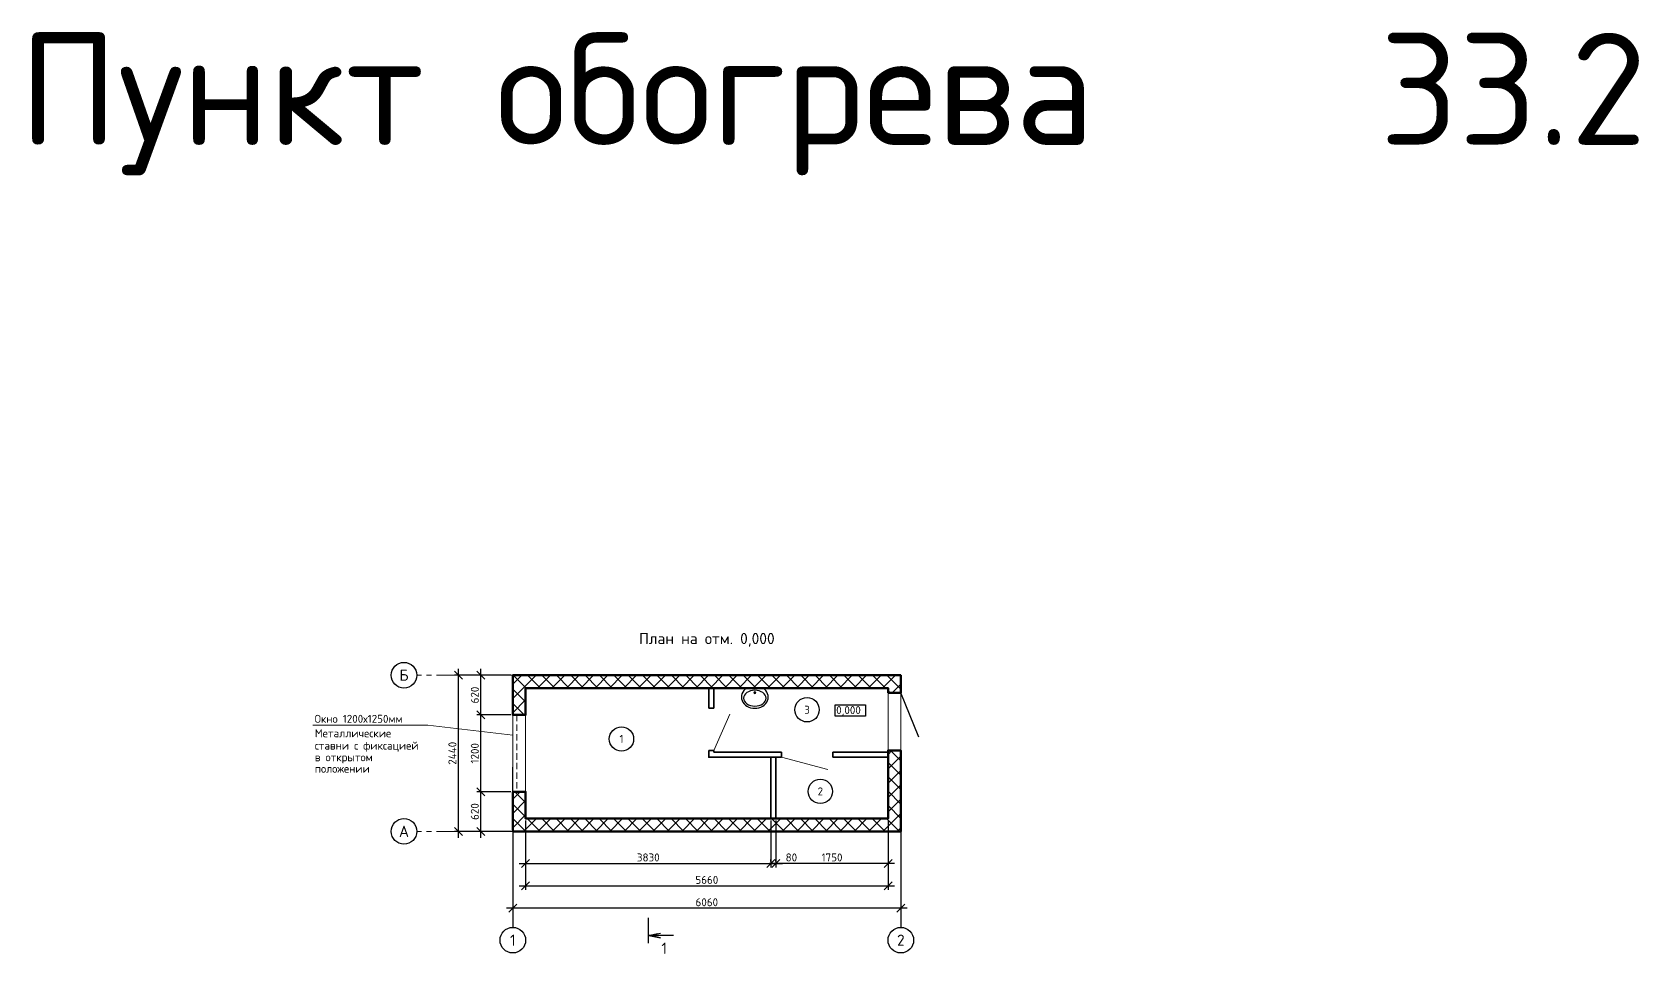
# Model space of a CAD drawing. Header units: millimetres. Extents: x 3795014 to 4300160, y 3869364 to 4016788.
# Drawn here: x 4040495 to 4065590, y 4001132 to 4015529 of the extents above; entities that cross this region are included whole.
import ezdxf
from ezdxf.enums import TextEntityAlignment as Align

# ---------------------------------------------------------------- set-up
doc = ezdxf.new("R2010")
doc.units = ezdxf.units.MM
doc.linetypes.add('DASHED2', pattern=[0.375, 0.25, -0.125])
doc.linetypes.add('осевая2', pattern=[28.575, 19.05, -3.175, 3.175, -3.175])
doc.layers.get('Defpoints').update_dxf_attribs({"color": 3})
for name, color, linetype in [('00', 7, 'Continuous'), ('1', 7, 'Continuous'), ('9 Вн.размеры', 7, 'Continuous')]:
    doc.layers.add(name, color=color, linetype=linetype)
for name, color, linetype, lineweight in [('2.1.Планы', 7, 'Continuous', 25), ('двери', 7, 'Continuous', 25), ('К1', 7, 'Continuous', 70), ('оси', 7, 'осевая2', 13), ('Пометки Тастайбекова', 7, 'Continuous', 25), ('размеры', 7, 'Continuous', 18), ('текст', 7, 'Continuous', 20)]:
    doc.layers.add(name, color=color, linetype=linetype, lineweight=lineweight)
doc.styles.add('TXT', font='txt', dxfattribs={"width": 0.75})
doc.styles.add('ВНИПИТЕКСТ', font='isocpeui.ttf')
doc.styles.add('ГОСТ 2.304', font='isocpeur.ttf')
doc.dimstyles.new('СПДС', dxfattribs={"dimscale": 50, "dimtxt": 2.5, "dimasz": 2.5, "dimexe": 1.25, "dimexo": 0.625, "dimtad": 1, "dimdec": 0, "dimrnd": 0.001, "dimtxsty": 'ГОСТ 2.304', "dimblk": 'OBLIQUE', "dimcen": 2.5, "dimdle": 2, "dimadec": 0, "dimazin": 2, "dimtfac": 0.75, "dimtdec": 0, "dimtmove": 1, "dimatfit": 3, "dimfxl": 1, "dimtolj": 1, "dimarcsym": 1})
doc.dimstyles.new('СПДС$0', dxfattribs={"dimscale": 100, "dimtxt": 2.5, "dimasz": 2.5, "dimexe": 1.25, "dimexo": 0.004, "dimgap": 1, "dimtad": 1, "dimdec": 0, "dimtxsty": 'ВНИПИТЕКСТ', "dimblk": 'OBLIQUE', "dimcen": 0, "dimdle": 1.25, "dimclrd": 256, "dimclre": 256, "dimclrt": 256, "dimadec": 0, "dimazin": 2, "dimtfac": 1, "dimtdec": 0, "dimtmove": 1, "dimatfit": 3, "dimldrblk": 'NONE', "dimfxl": 1, "dimlwd": -1, "dimlwe": -1, "dimarcsym": 0})

# ---------------------------------------------------------------- blocks, each defined once
blk = doc.blocks.new('_Oblique')
at = {"color": 0, "linetype": 'ByBlock', "lineweight": -2}
blk.add_line((-0.5, -0.5), (0.5, 0.5), dxfattribs=at)
blk = doc.blocks.new('*D7')
at = {"layer": 'Defpoints', "color": 0, "lineweight": 20, "transparency": 16777216}
for p in [(4048003, 4002235), (4048003, 4001845), (4054061, 4002061)]:
    blk.add_point(p, dxfattribs=at)
at = {"layer": 'размеры', "color": 0, "lineweight": -2, "transparency": 16777216}
for p, q in [((4048003, 4002204), (4048003, 4001782)), ((4054161, 4001845), (4047903, 4001845)), ((4054061, 4002030), (4054061, 4001782))]:
    blk.add_line(p, q, dxfattribs=at)
at = {"layer": 'размеры', "color": 0, "lineweight": -2, "transparency": 16777216, "xscale": 125, "yscale": 125, "zscale": 125, "rotation": 180}
blk.add_blockref('_Oblique', (4048003, 4001845), dxfattribs=at)
at = {"layer": 'размеры', "color": 0, "lineweight": -2, "transparency": 16777216, "xscale": 125, "yscale": 125, "zscale": 125}
blk.add_blockref('_Oblique', (4054061, 4001845), dxfattribs=at)
at = {"layer": 'размеры', "color": 0, "transparency": 16777216, "insert": (4051032, 4001938), "char_height": 125, "attachment_point": 5, "style": 'ГОСТ 2.304'}
blk.add_mtext('\\A1;6060', dxfattribs=at)
blk = doc.blocks.new('*D8')
at = {"layer": 'Defpoints', "color": 0, "lineweight": 20, "transparency": 16777216}
for p in [(4052113, 4003245), (4053863, 4003245), (4052113, 4002545)]:
    blk.add_point(p, dxfattribs=at)
at = {"layer": 'размеры', "color": 0, "lineweight": -2, "transparency": 16777216}
for p, q in [((4052113, 4003213), (4052113, 4002482)), ((4053863, 4003213), (4053863, 4002482)), ((4053963, 4002545), (4052013, 4002545))]:
    blk.add_line(p, q, dxfattribs=at)
at = {"layer": 'размеры', "color": 0, "lineweight": -2, "transparency": 16777216, "xscale": 125, "yscale": 125, "zscale": 125, "rotation": 180}
blk.add_blockref('_Oblique', (4052113, 4002545), dxfattribs=at)
at = {"layer": 'размеры', "color": 0, "lineweight": -2, "transparency": 16777216, "xscale": 125, "yscale": 125, "zscale": 125}
blk.add_blockref('_Oblique', (4053863, 4002545), dxfattribs=at)
at = {"layer": 'размеры', "color": 0, "transparency": 16777216, "insert": (4052988, 4002638), "char_height": 125, "attachment_point": 5, "style": 'ГОСТ 2.304'}
blk.add_mtext('\\A1;1750', dxfattribs=at)
blk = doc.blocks.new('*D9')
at = {"layer": 'Defpoints', "color": 0, "lineweight": 20, "transparency": 16777216}
for p in [(4048203, 4003245), (4052033, 4003245), (4052033, 4002545)]:
    blk.add_point(p, dxfattribs=at)
at = {"layer": 'размеры', "color": 0, "lineweight": -2, "transparency": 16777216}
for p, q in [((4048203, 4003213), (4048203, 4002482)), ((4052033, 4003213), (4052033, 4002482)), ((4048103, 4002545), (4052133, 4002545))]:
    blk.add_line(p, q, dxfattribs=at)
at = {"layer": 'размеры', "color": 0, "lineweight": -2, "transparency": 16777216, "xscale": 125, "yscale": 125, "zscale": 125, "rotation": 180}
blk.add_blockref('_Oblique', (4048203, 4002545), dxfattribs=at)
at = {"layer": 'размеры', "color": 0, "lineweight": -2, "transparency": 16777216, "xscale": 125, "yscale": 125, "zscale": 125}
blk.add_blockref('_Oblique', (4052033, 4002545), dxfattribs=at)
at = {"layer": 'размеры', "color": 0, "transparency": 16777216, "insert": (4050118, 4002638), "char_height": 125, "attachment_point": 5, "style": 'ГОСТ 2.304'}
blk.add_mtext('\\A1;3830', dxfattribs=at)
blk = doc.blocks.new('0_os1')
at = {"layer": '00', "color": 0}
blk.add_line((0, -10), (0, -51), dxfattribs=at)
blk.add_circle((0, -55), 4, dxfattribs=at)
at = {"layer": '00', "color": 253, "linetype": 'Continuous', "style": 'TXT', "width": 0.75}
blk.add_attdef('P', text='', height=3, dxfattribs=at).set_placement((0, -55), align=Align.MIDDLE)
blk = doc.blocks.new('*D10')
at = {"layer": 'Defpoints', "color": 0, "lineweight": 20, "transparency": 16777216}
for p in [(4047153, 4005485), (4048003, 4005485), (4048003, 4003045)]:
    blk.add_point(p, dxfattribs=at)
at = {"layer": 'размеры', "color": 0, "lineweight": -2, "transparency": 16777216}
for p, q in [((4047153, 4002945), (4047153, 4005585)), ((4047971, 4005485), (4047090, 4005485)), ((4047971, 4003045), (4047090, 4003045))]:
    blk.add_line(p, q, dxfattribs=at)
at = {"layer": 'размеры', "color": 0, "lineweight": -2, "transparency": 16777216, "xscale": 125, "yscale": 125, "zscale": 125}
for p, rotation in [((4047153, 4005485), 90), ((4047153, 4003045), 270)]:
    blk.add_blockref('_Oblique', p, dxfattribs=dict(at, rotation=rotation))
at = {"layer": 'размеры', "color": 0, "transparency": 16777216, "insert": (4047059, 4004265), "char_height": 125, "attachment_point": 5, "rotation": 90, "style": 'ГОСТ 2.304'}
blk.add_mtext('\\A1;2440', dxfattribs=at)
blk = doc.blocks.new('большой умывальник')
at = {"layer": 'К1', "linetype": 'Continuous', "lineweight": 13}
blk.add_hatch(color=253, dxfattribs=at).paths.add_polyline_path([(391066, -252222, 1), (391116, -252222, 1)])
at = {"layer": 'К1', "color": 253, "linetype": 'Continuous', "lineweight": 25}
blk.add_line((390911, -252322), (391271, -252322), dxfattribs=at)
at = {"layer": 'К1', "color": 253, "linetype": 'Continuous', "lineweight": 13}
blk.add_circle((391091, -252222), 25, dxfattribs=at)
at = {"layer": 'К1', "color": 253, "linetype": 'Continuous', "lineweight": 25, "extrusion": (0, 0, -1)}
blk.add_ellipse((391091, -252122), major_axis=(-300, 0), ratio=0.833333, start_param=5.35589, end_param=10.352073, dxfattribs=at)
at = {"layer": 'К1', "color": 253, "linetype": 'Continuous', "lineweight": 25}
blk.add_ellipse((391091, -252097), major_axis=(-250, 0), ratio=0.7, dxfattribs=at)
blk = doc.blocks.new('*D11')
at = {"layer": 'Defpoints', "color": 0, "lineweight": 20, "transparency": 16777216}
for p in [(4047503, 4003665), (4048003, 4003665), (4047794, 4003045)]:
    blk.add_point(p, dxfattribs=at)
at = {"layer": 'размеры', "color": 0, "lineweight": -2, "transparency": 16777216}
for p, q in [((4047971, 4003665), (4047440, 4003665)), ((4047503, 4002945), (4047503, 4003765)), ((4047762, 4003045), (4047440, 4003045))]:
    blk.add_line(p, q, dxfattribs=at)
at = {"layer": 'размеры', "color": 0, "lineweight": -2, "transparency": 16777216, "xscale": 125, "yscale": 125, "zscale": 125}
for p, rotation in [((4047503, 4003665), 90), ((4047503, 4003045), 270)]:
    blk.add_blockref('_Oblique', p, dxfattribs=dict(at, rotation=rotation))
at = {"layer": 'размеры', "color": 0, "transparency": 16777216, "insert": (4047409, 4003355), "char_height": 125, "attachment_point": 5, "rotation": 90, "style": 'ГОСТ 2.304'}
blk.add_mtext('\\A1;620', dxfattribs=at)
blk = doc.blocks.new('*D12')
at = {"layer": 'Defpoints', "color": 0, "lineweight": 20, "transparency": 16777216}
for p in [(4047503, 4004865), (4048003, 4004865), (4048003, 4003665)]:
    blk.add_point(p, dxfattribs=at)
at = {"layer": 'размеры', "color": 0, "lineweight": -2, "transparency": 16777216}
for p, q in [((4047971, 4004865), (4047440, 4004865)), ((4047503, 4003565), (4047503, 4004965)), ((4047971, 4003665), (4047440, 4003665))]:
    blk.add_line(p, q, dxfattribs=at)
at = {"layer": 'размеры', "color": 0, "lineweight": -2, "transparency": 16777216, "xscale": 125, "yscale": 125, "zscale": 125}
for p, rotation in [((4047503, 4004865), 90), ((4047503, 4003665), 270)]:
    blk.add_blockref('_Oblique', p, dxfattribs=dict(at, rotation=rotation))
at = {"layer": 'размеры', "color": 0, "transparency": 16777216, "insert": (4047409, 4004265), "char_height": 125, "attachment_point": 5, "rotation": 90, "style": 'ГОСТ 2.304'}
blk.add_mtext('\\A1;1200', dxfattribs=at)
blk = doc.blocks.new('*D13')
at = {"layer": 'Defpoints', "color": 0, "lineweight": 20, "transparency": 16777216}
for p in [(4047503, 4005485), (4048003, 4005485), (4048003, 4004865)]:
    blk.add_point(p, dxfattribs=at)
at = {"layer": 'размеры', "color": 0, "lineweight": -2, "transparency": 16777216}
for p, q in [((4047503, 4004765), (4047503, 4005585)), ((4047971, 4005485), (4047440, 4005485)), ((4047971, 4004865), (4047440, 4004865))]:
    blk.add_line(p, q, dxfattribs=at)
at = {"layer": 'размеры', "color": 0, "lineweight": -2, "transparency": 16777216, "xscale": 125, "yscale": 125, "zscale": 125}
for p, rotation in [((4047503, 4005485), 90), ((4047503, 4004865), 270)]:
    blk.add_blockref('_Oblique', p, dxfattribs=dict(at, rotation=rotation))
at = {"layer": 'размеры', "color": 0, "transparency": 16777216, "insert": (4047409, 4005175), "char_height": 125, "attachment_point": 5, "rotation": 90, "style": 'ГОСТ 2.304'}
blk.add_mtext('\\A1;620', dxfattribs=at)
blk = doc.blocks.new('*D14')
at = {"layer": 'Defpoints', "color": 0, "lineweight": 20, "ltscale": 100, "transparency": 16777216}
for p in [(4052033, 4002545), (4052113, 4002545), (4052113, 4002545)]:
    blk.add_point(p, dxfattribs=at)
at = {"layer": 'размеры', "color": 0, "lineweight": -2, "ltscale": 100, "transparency": 16777216}
for p, q in [((4052033, 4002576), (4052033, 4002607)), ((4052113, 4002576), (4052113, 4002607)), ((4051933, 4002545), (4052213, 4002545)), ((4052459, 4002545), (4052113, 4002545))]:
    blk.add_line(p, q, dxfattribs=at)
at = {"layer": 'размеры', "color": 0, "lineweight": -2, "ltscale": 100, "transparency": 16777216, "xscale": 125, "yscale": 125, "zscale": 125, "rotation": 180}
blk.add_blockref('_Oblique', (4052033, 4002545), dxfattribs=at)
at = {"layer": 'размеры', "color": 0, "lineweight": 20, "ltscale": 100, "transparency": 16777216, "insert": (4052353, 4002638), "char_height": 125, "attachment_point": 5, "style": 'ГОСТ 2.304', "bg_fill": 3, "box_fill_scale": 1.1, "bg_fill_color": 9, "bg_fill_true_color": 13158600, "bg_fill_transparency": 0}
blk.add_mtext('\\A1;80', dxfattribs=at)
at = {"layer": 'размеры', "color": 0, "lineweight": -2, "ltscale": 100, "transparency": 16777216, "xscale": 125, "yscale": 125, "zscale": 125}
blk.add_blockref('_Oblique', (4052113, 4002545), dxfattribs=at)
blk = doc.blocks.new('*D15')
at = {"layer": 'Defpoints', "color": 0, "lineweight": 20, "ltscale": 100, "transparency": 16777216}
for p in [(4048203, 4003245), (4053863, 4003245), (4053863, 4002195)]:
    blk.add_point(p, dxfattribs=at)
at = {"layer": 'размеры', "color": 0, "lineweight": -2, "ltscale": 100, "transparency": 16777216}
for p, q in [((4048203, 4003213), (4048203, 4002132)), ((4053863, 4003213), (4053863, 4002132)), ((4048103, 4002195), (4053963, 4002195))]:
    blk.add_line(p, q, dxfattribs=at)
at = {"layer": 'размеры', "color": 0, "lineweight": -2, "ltscale": 100, "transparency": 16777216, "xscale": 125, "yscale": 125, "zscale": 125, "rotation": 180}
blk.add_blockref('_Oblique', (4048203, 4002195), dxfattribs=at)
at = {"layer": 'размеры', "color": 0, "lineweight": -2, "ltscale": 100, "transparency": 16777216, "xscale": 125, "yscale": 125, "zscale": 125}
blk.add_blockref('_Oblique', (4053863, 4002195), dxfattribs=at)
at = {"layer": 'размеры', "color": 0, "lineweight": 20, "ltscale": 100, "transparency": 16777216, "insert": (4051033, 4002288), "char_height": 125, "attachment_point": 5, "style": 'ГОСТ 2.304', "bg_fill": 3, "box_fill_scale": 1.1, "bg_fill_color": 9, "bg_fill_true_color": 13158600, "bg_fill_transparency": 0}
blk.add_mtext('\\A1;5660', dxfattribs=at)

msp = doc.modelspace()

# ---------------------------------------------------------------- hatches: boundary and pattern name
at = {"lineweight": 20, "ltscale": 100}
h = msp.add_hatch(dxfattribs=at)
h.set_pattern_fill('ANSI37', color=256, scale=50)
h.paths.add_polyline_path([(4053862.7, 4005208.7), (4053862.7, 4005284.6), (4048202.7, 4005284.6), (4048202.7, 4004864.6), (4048002.7, 4004864.6), (4048002.7, 4005484.6), (4054062.7, 4005484.6), (4054062.7, 4005208.7)])
h.paths.add_polyline_path([(4048002.7, 4003664.6), (4048002.7, 4003044.6), (4054062.7, 4003044.6), (4054062.7, 4004308.7), (4053862.7, 4004308.7), (4053862.7, 4003244.6), (4048202.7, 4003244.6), (4048202.7, 4003664.6)])

# ---------------------------------------------------------------- linework, layer by layer
at = {"ltscale": 4}
msp.add_lwpolyline([(4053037.4, 4005022.3), (4053508.3, 4005022.3), (4053508.3, 4004843.3), (4053037.4, 4004843.3)], close=True, dxfattribs=at)
at = {"layer": '00'}
for p, q in [((4050124.9, 4001419), (4050309.4, 4001453.7)), ((4050309.4, 4001384.2), (4050124.9, 4001419)), ((4050124.9, 4001419), (4050309.4, 4001384.2)), ((4050512.4, 4001419), (4050124.9, 4001419))]:
    msp.add_line(p, q, dxfattribs=at)
at = {"layer": '00', "linetype": 'Continuous'}
for p in [(4050262.4, 4001445.4), (4050262.4, 4001392.5)]:
    msp.add_line(p, (4050149.9, 4001419), dxfattribs=at)
at = {"layer": '1', "linetype": 'Continuous', "lineweight": 80, "const_width": 25}
msp.add_lwpolyline([(4050119, 4001697.9), (4050119, 4001297.9)], dxfattribs=at)
at = {"layer": '2.1.Планы', "linetype": 'Continuous'}
for p, q in [((4054343.3, 4004519.2), (4054062.7, 4005208.7)), ((4048002.7, 4003044.6), (4048002.7, 4004045.6)), ((4052054.5, 4003044.6), (4048002.7, 4003044.6)), ((4052054.7, 4003044.6), (4048002.9, 4003044.6)), ((4054004.7, 4003044.6), (4052054.7, 4003044.6))]:
    msp.add_line(p, q, dxfattribs=at)
for centre in [(4046302.7, 4005484.6), (4046302.7, 4003045.5)]:
    msp.add_circle(centre, 200, dxfattribs=at)
at = {"layer": '2.1.Планы'}
for centre in [(4052598.3, 4004945), (4049699.7, 4004489), (4052805.5, 4003669.5)]:
    msp.add_circle(centre, 190, dxfattribs=at)
at = {"layer": '9 Вн.размеры', "linetype": 'Continuous', "lineweight": 35}
for p, q in [((4051142.7, 4004967.2), (4051142.7, 4005284.6)), ((4051062.7, 4004967.2), (4051142.7, 4004967.2)), ((4051062.7, 4004310.7), (4051142.7, 4004310.7)), ((4051142.7, 4004283.6), (4051142.7, 4004310.7)), ((4051142.7, 4004283.6), (4052199.2, 4004283.6)), ((4052032.7, 4003244.6), (4052032.7, 4004203.6)), ((4052112.7, 4003244.6), (4052112.7, 4004203.6)), ((4052199.2, 4004203.6), (4052199.2, 4004283.6)), ((4052999.2, 4004203.6), (4052999.2, 4004283.6)), ((4052999.2, 4004283.6), (4053862.7, 4004283.6)), ((4052999.2, 4004203.6), (4053862.7, 4004203.6))]:
    msp.add_line(p, q, dxfattribs=at)
at = {"layer": '9 Вн.размеры', "linetype": 'Continuous', "lineweight": 20}
for p, q in [((4053862.7, 4005208.7), (4053862.7, 4004308.7)), ((4054062.7, 4005208.7), (4054062.7, 4004308.7)), ((4048002.7, 4004864.6), (4048002.7, 4003664.6)), ((4048202.7, 4004864.6), (4048202.7, 4003664.6)), ((4054062.7, 4003044.6), (4054062.7, 4004308.7))]:
    msp.add_line(p, q, dxfattribs=at)
at = {"layer": '9 Вн.размеры', "linetype": 'DASHED2', "lineweight": 20, "ltscale": 400}
msp.add_line((4048062.8, 4004864.6), (4048062.8, 4003664.6), dxfattribs=at)
at = {"layer": '9 Вн.размеры', "linetype": 'Continuous', "lineweight": 35}
for points in [[(4051062.7, 4004967.2), (4051062.7, 4005284.6)], [(4052199.2, 4004203.6), (4051062.7, 4004203.6), (4051062.7, 4004310.7)], [(4051662.7, 4004203.6), (4051562.7, 4004203.6)]]:
    msp.add_lwpolyline(points, dxfattribs=at)
at = {"layer": 'двери', "linetype": 'Continuous', "lineweight": 20}
for p, q in [((4051142.7, 4004310.7), (4051392.8, 4004876.7)), ((4046676.3, 4004701.7), (4044878.6, 4004701.7)), ((4048002.7, 4004545.6), (4046676.3, 4004701.7)), ((4052199.2, 4004203.6), (4052920, 4004009.4))]:
    msp.add_line(p, q, dxfattribs=at)
at = {"layer": 'оси', "ltscale": 25}
for p, q in [((4048002.7, 4005484.6), (4046502.7, 4005484.6)), ((4048002.7, 4003044.6), (4046498.6, 4003044.6))]:
    msp.add_line(p, q, dxfattribs=at)
at = {"layer": 'Пометки Тастайбекова', "lineweight": 50, "ltscale": 100}
for points in [[(4053862.7, 4005208.7), (4053862.7, 4005284.6), (4048202.7, 4005284.6), (4048202.7, 4004864.6), (4048002.7, 4004864.6), (4048002.7, 4005484.6), (4054062.7, 4005484.6), (4054062.7, 4005208.7)], [(4048002.7, 4003664.6), (4048002.7, 4003044.6), (4054062.7, 4003044.6), (4054062.7, 4004308.7), (4053862.7, 4004308.7), (4053862.7, 4003244.6), (4048202.7, 4003244.6), (4048202.7, 4003664.6)]]:
    msp.add_lwpolyline(points, close=True, dxfattribs=at)

# ---------------------------------------------------------------- block references
at = {"layer": 'К1', "linetype": 'Continuous', "lineweight": 9, "xscale": -0.7, "yscale": 0.7, "zscale": 0.7, "rotation": 180}
msp.add_blockref('большой умывальник', (3778018.5, 3828658), dxfattribs=at)
at = {"layer": 'оси', "ltscale": 50}
ref = msp.add_blockref('0_os1', (4048002.7, 4004095.6), dxfattribs=dict(at, xscale=50, yscale=50, zscale=50))
ref.add_attrib('P', '1', dxfattribs={"layer": '2.1.Планы', "height": 175, "style": 'ГОСТ 2.304'}).set_placement((4048002.7, 4001345.6), align=Align.MIDDLE)

# ---------------------------------------------------------------- texts
at = {"layer": 'текст', "style": 'ГОСТ 2.304'}
for s, height, p in [('Пункт обогрева    33.2', 1750, (4040289.8, 4013767.7)), ('Окно 1200х1250мм', 125, (4044907.3, 4004740.7)), ('0,000', 125, (4053052.8, 4004876.9)), ('Металлические', 125, (4044910, 4004515.1)), ('ставни с фиксацией', 125, (4044910, 4004322.2)), ('в открытом ', 125, (4044910, 4004140.2)), ('положении', 125, (4044910, 4003961.9)), ('1', 175, (4050323.3, 4001131.4))]:
    msp.add_text(s, height=height, dxfattribs=at).set_placement(p)
for s, p in [('План на отм. 0,000', (4051032.7, 4006057.4)), ('Б', (4046302.7, 4005484.6)), ('А', (4046302.7, 4003045.5))]:
    msp.add_text(s, height=175, dxfattribs=at).set_placement(p, align=Align.MIDDLE_CENTER)
for s, p in [('3', (4052598.3, 4004945)), ('1', (4049699.7, 4004489)), ('2', (4052805.5, 4003669.5))]:
    msp.add_text(s, height=125, dxfattribs=at).set_placement(p, align=Align.MIDDLE)

# ---------------------------------------------------------------- dimensions: what is measured, and where the dimension line sits
at = {"layer": 'размеры'}
for base, p1, p2, angle, picture, middle in [((4047152.7, 4005484.6), (4048002.7, 4003044.6), (4048002.7, 4005484.6), 270, '*D10', (4047058.9, 4004264.6)), ((4047502.7, 4005484.6), (4048002.7, 4004864.6), (4048002.7, 4005484.6), 90, '*D13', (4047409, 4005174.6)), ((4047502.7, 4004864.6), (4048002.7, 4003664.6), (4048002.7, 4004864.6), 90, '*D12', (4047409, 4004264.6)), ((4047502.7, 4003664.6), (4047793.6, 4003044.6), (4048002.7, 4003664.6), 90, '*D11', (4047409, 4003354.6))]:
    dim = msp.add_linear_dim(base=base, p1=p1, p2=p2, angle=angle, dimstyle='СПДС$0', override={"dimscale": 50, "dimexo": 0.625, "dimgap": 0.625, "dimrnd": 0.001, "dimtxsty": 'ГОСТ 2.304', "dimcen": 2.5, "dimdle": 2, "dimclrd": 0, "dimclre": 0, "dimclrt": 0, "dimtfac": 0.75, "dimtolj": 1, "dimlwd": -2, "dimlwe": -2, "dimarcsym": 1}, dxfattribs=at)
    dim.commit()
    dim.dimension.update_dxf_attribs({"geometry": picture, "text_midpoint": middle})
for base, p1, p2, picture, middle in [((4052032.7, 4002544.6), (4048202.7, 4003244.6), (4052032.7, 4003244.6), '*D9', (4050117.7, 4002638.3)), ((4052112.7, 4002544.6), (4053862.7, 4003244.6), (4052112.7, 4003244.6), '*D8', (4052987.7, 4002638.3))]:
    dim = msp.add_linear_dim(base=base, p1=p1, p2=p2, dimstyle='СПДС', dxfattribs=at)
    dim.commit()
    dim.dimension.update_dxf_attribs({"geometry": picture, "text_midpoint": middle})
dim = msp.add_linear_dim(base=(4048002.6, 4001844.6), p1=(4054060.7, 4002061.1), p2=(4048002.6, 4002235.3), angle=180, text='6060', dimstyle='СПДС', dxfattribs=at)
dim.commit()
dim.dimension.update_dxf_attribs({"geometry": '*D7', "text_midpoint": (4051031.7, 4001938.3)})

# ---------------------------------------------------------------- next in the draw order: dimensions: what is measured, and where the dimension line sits
at = {"layer": 'размеры', "lineweight": 20, "ltscale": 100}
dim = msp.add_linear_dim(base=(4053862.7, 4002194.6), p1=(4048202.7, 4003244.6), p2=(4053862.7, 4003244.6), dimstyle='СПДС', override={"dimfxl": 300, "dimtfill": 1}, dxfattribs=at)
dim.commit()
dim.dimension.update_dxf_attribs({"geometry": '*D15', "text_midpoint": (4051032.7, 4002288.3)})

# ---------------------------------------------------------------- next in the draw order: block references
at = {"layer": 'оси', "ltscale": 50}
ref = msp.add_blockref('0_os1', (4054062.7, 4004095.6), dxfattribs=dict(at, xscale=50, yscale=50, zscale=50))
ref.add_attrib('P', '2', dxfattribs={"layer": '2.1.Планы', "height": 175, "style": 'ГОСТ 2.304'}).set_placement((4054062.7, 4001345.6), align=Align.MIDDLE)

# ---------------------------------------------------------------- next in the draw order: dimensions: what is measured, and where the dimension line sits
at = {"layer": 'размеры', "lineweight": 20, "ltscale": 100}
dim = msp.add_linear_dim(base=(4052112.7, 4002544.6), p1=(4052032.7, 4002544.6), p2=(4052112.7, 4002544.6), dimstyle='СПДС', override={"dimscale": 50, "dimfxl": 300, "dimtfill": 1}, dxfattribs=at)
dim.commit()
dim.dimension.update_dxf_attribs({"geometry": '*D14', "text_midpoint": (4052352.9, 4002424.5), "dimtype": 160})

doc.saveas('drawing.dxf')
